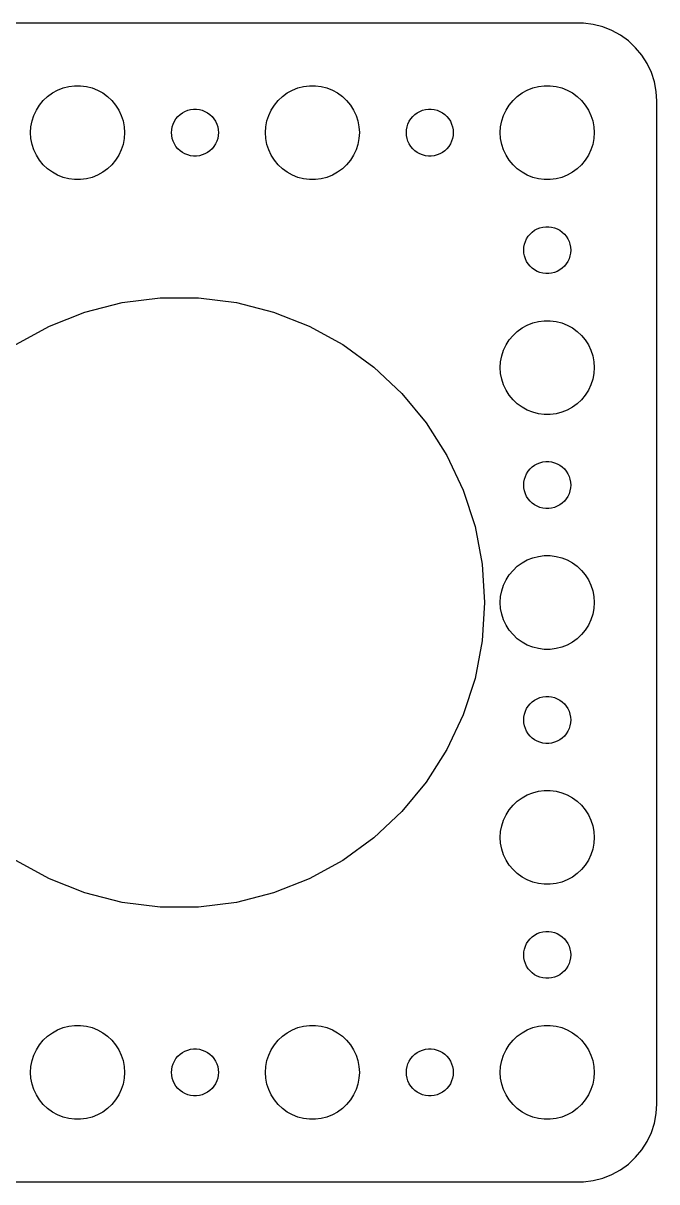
# Model space of a CAD drawing. Header units: metres. Extents: x -74 to 74, y -37 to 37.
# Drawn here: x 34 to 74.5, y -37 to 37 of the extents above; entities that cross this region are included whole.
import ezdxf

# ---------------------------------------------------------------- set-up
doc = ezdxf.new("R2010")
doc.units = ezdxf.units.M

msp = doc.modelspace()

# ---------------------------------------------------------------- linework, layer by layer
for p, q in [((69.8139, 36.9901), (-69.8139, 36.9901)), ((70.4369, 36.9114), (69.8139, 36.9901)), ((71.0451, 36.7553), (70.4369, 36.9114)), ((71.6289, 36.5241), (71.0451, 36.7553)), ((72.1791, 36.2216), (71.6289, 36.5241)), ((72.6871, 35.8526), (72.1791, 36.2216)), ((73.1448, 35.4227), (72.6871, 35.8526)), ((73.5451, 34.9389), (73.1448, 35.4227)), ((73.8815, 34.4088), (73.5451, 34.9389)), ((74.1489, 33.8406), (73.8815, 34.4088)), ((74.3429, 33.2434), (74.1489, 33.8406)), ((35.8925, 32.533), (36.2227, 32.7145)), ((36.2227, 32.7145), (36.5729, 32.8532)), ((36.5729, 32.8532), (36.9379, 32.9469)), ((36.9379, 32.9469), (37.3116, 32.9941)), ((37.3116, 32.9941), (37.6884, 32.9941)), ((37.6884, 32.9941), (38.0621, 32.9469)), ((38.0621, 32.9469), (38.427, 32.8532)), ((38.427, 32.8532), (38.7773, 32.7145)), ((38.7773, 32.7145), (39.1075, 32.533)), ((50.8925, 32.533), (51.2227, 32.7145)), ((51.2227, 32.7145), (51.5729, 32.8532)), ((51.5729, 32.8532), (51.9379, 32.9469)), ((51.9379, 32.9469), (52.3116, 32.9941)), ((52.3116, 32.9941), (52.6884, 32.9941)), ((52.6884, 32.9941), (53.0621, 32.9469)), ((53.0621, 32.9469), (53.427, 32.8532)), ((53.427, 32.8532), (53.7773, 32.7145)), ((53.7773, 32.7145), (54.1075, 32.533)), ((65.8925, 32.533), (66.2227, 32.7145)), ((66.2227, 32.7145), (66.573, 32.8532)), ((66.573, 32.8532), (66.9379, 32.9469)), ((66.9379, 32.9469), (67.3116, 32.9941)), ((67.3116, 32.9941), (67.6884, 32.9941)), ((67.6884, 32.9941), (68.0621, 32.9469)), ((68.0621, 32.9469), (68.427, 32.8532)), ((68.427, 32.8532), (68.7773, 32.7145)), ((68.7773, 32.7145), (69.1075, 32.533)), ((74.4606, 32.6267), (74.3429, 33.2434)), ((74.5, 32), (74.4606, 32.6267)), ((35.0729, 31.7634), (35.3131, 32.0536)), ((35.3131, 32.0536), (35.5877, 32.3115)), ((35.5877, 32.3115), (35.8925, 32.533)), ((39.1075, 32.533), (39.4123, 32.3115)), ((39.4123, 32.3115), (39.6869, 32.0536)), ((39.6869, 32.0536), (39.927, 31.7634)), ((50.0729, 31.7634), (50.3131, 32.0536)), ((50.3131, 32.0536), (50.5877, 32.3115)), ((50.5877, 32.3115), (50.8925, 32.533)), ((54.1075, 32.533), (54.4123, 32.3115)), ((54.4123, 32.3115), (54.6869, 32.0536)), ((54.6869, 32.0536), (54.927, 31.7634)), ((65.073, 31.7634), (65.3131, 32.0536)), ((65.3131, 32.0536), (65.5877, 32.3115)), ((65.5877, 32.3115), (65.8925, 32.533)), ((69.1075, 32.533), (69.4123, 32.3115)), ((69.4123, 32.3115), (69.6869, 32.0536)), ((69.6869, 32.0536), (69.927, 31.7634)), ((74.5, -32), (74.5, 32)), ((34.5942, 30.7461), (34.7107, 31.1044)), ((34.7107, 31.1044), (34.8711, 31.4453)), ((34.8711, 31.4453), (35.0729, 31.7634)), ((39.927, 31.7634), (40.1289, 31.4453)), ((40.1289, 31.4453), (40.2893, 31.1044)), ((40.2893, 31.1044), (40.4057, 30.7461)), ((43.9065, 31.0268), (44.0439, 31.1558)), ((44.0439, 31.1558), (44.1963, 31.2665)), ((44.1963, 31.2665), (44.3613, 31.3572)), ((44.3613, 31.3572), (44.5365, 31.4266)), ((44.5365, 31.4266), (44.7189, 31.4734)), ((44.7189, 31.4734), (44.9058, 31.497)), ((44.9058, 31.497), (45.0942, 31.497)), ((45.0942, 31.497), (45.2811, 31.4734)), ((45.2811, 31.4734), (45.4635, 31.4266)), ((45.4635, 31.4266), (45.6387, 31.3572)), ((45.6387, 31.3572), (45.8037, 31.2665)), ((45.8037, 31.2665), (45.9561, 31.1558)), ((45.9561, 31.1558), (46.0934, 31.0268)), ((49.5942, 30.7461), (49.7107, 31.1044)), ((49.7107, 31.1044), (49.8711, 31.4453)), ((49.8711, 31.4453), (50.0729, 31.7634)), ((54.927, 31.7634), (55.1289, 31.4453)), ((55.1289, 31.4453), (55.2893, 31.1044)), ((55.2893, 31.1044), (55.4057, 30.7461)), ((58.9065, 31.0268), (59.0439, 31.1558)), ((59.0439, 31.1558), (59.1963, 31.2665)), ((59.1963, 31.2665), (59.3613, 31.3572)), ((59.3613, 31.3572), (59.5365, 31.4266)), ((59.5365, 31.4266), (59.7189, 31.4734)), ((59.7189, 31.4734), (59.9058, 31.497)), ((59.9058, 31.497), (60.0942, 31.497)), ((60.0942, 31.497), (60.2811, 31.4734)), ((60.2811, 31.4734), (60.4635, 31.4266)), ((60.4635, 31.4266), (60.6387, 31.3572)), ((60.6387, 31.3572), (60.8037, 31.2665)), ((60.8037, 31.2665), (60.9561, 31.1558)), ((60.9561, 31.1558), (61.0934, 31.0268)), ((64.5943, 30.7461), (64.7107, 31.1044)), ((64.7107, 31.1044), (64.8711, 31.4453)), ((64.8711, 31.4453), (65.073, 31.7634)), ((69.927, 31.7634), (70.1289, 31.4453)), ((70.1289, 31.4453), (70.2893, 31.1044)), ((70.2893, 31.1044), (70.4057, 30.7461)), ((34.5, 30), (34.5237, 30.376)), ((34.5237, 30.376), (34.5942, 30.7461)), ((40.4057, 30.7461), (40.4763, 30.376)), ((40.4763, 30.376), (40.5, 30)), ((43.5118, 30.188), (43.5471, 30.373)), ((43.5471, 30.373), (43.6053, 30.5522)), ((43.6053, 30.5522), (43.6855, 30.7226)), ((43.6855, 30.7226), (43.7865, 30.8817)), ((43.7865, 30.8817), (43.9065, 31.0268)), ((46.0934, 31.0268), (46.2135, 30.8817)), ((46.2135, 30.8817), (46.3145, 30.7226)), ((46.3145, 30.7226), (46.3947, 30.5522)), ((46.3947, 30.5522), (46.4529, 30.373)), ((46.4529, 30.373), (46.4882, 30.188)), ((49.5, 30), (49.5237, 30.376)), ((49.5237, 30.376), (49.5942, 30.7461)), ((55.4057, 30.7461), (55.4763, 30.376)), ((55.4763, 30.376), (55.5, 30)), ((58.5118, 30.188), (58.5471, 30.373)), ((58.5471, 30.373), (58.6053, 30.5522)), ((58.6053, 30.5522), (58.6855, 30.7226)), ((58.6855, 30.7226), (58.7865, 30.8817)), ((58.7865, 30.8817), (58.9065, 31.0268)), ((61.0934, 31.0268), (61.2135, 30.8817)), ((61.2135, 30.8817), (61.3145, 30.7226)), ((61.3145, 30.7226), (61.3947, 30.5522)), ((61.3947, 30.5522), (61.4529, 30.373)), ((61.4529, 30.373), (61.4882, 30.188)), ((64.5, 30), (64.5237, 30.376)), ((64.5237, 30.376), (64.5943, 30.7461)), ((70.4057, 30.7461), (70.4763, 30.376)), ((70.4763, 30.376), (70.5, 30)), ((34.5237, 29.624), (34.5, 30)), ((34.5942, 29.2539), (34.5237, 29.624)), ((40.4763, 29.624), (40.4057, 29.2539)), ((40.5, 30), (40.4763, 29.624)), ((43.5, 30), (43.5118, 30.188)), ((43.5118, 29.812), (43.5, 30)), ((43.5471, 29.627), (43.5118, 29.812)), ((43.6053, 29.4478), (43.5471, 29.627)), ((46.4529, 29.627), (46.3947, 29.4478)), ((46.4882, 29.812), (46.4529, 29.627)), ((46.4882, 30.188), (46.5, 30)), ((46.5, 30), (46.4882, 29.812)), ((49.5237, 29.624), (49.5, 30)), ((49.5942, 29.2539), (49.5237, 29.624)), ((55.4763, 29.624), (55.4057, 29.2539)), ((55.5, 30), (55.4763, 29.624)), ((58.5, 30), (58.5118, 30.188)), ((58.5118, 29.812), (58.5, 30)), ((58.5471, 29.627), (58.5118, 29.812)), ((58.6053, 29.4478), (58.5471, 29.627)), ((61.4529, 29.627), (61.3947, 29.4478)), ((61.4882, 29.812), (61.4529, 29.627)), ((61.4882, 30.188), (61.5, 30)), ((61.5, 30), (61.4882, 29.812)), ((64.5237, 29.624), (64.5, 30)), ((64.5943, 29.2539), (64.5237, 29.624)), ((70.4763, 29.624), (70.4057, 29.2539)), ((70.5, 30), (70.4763, 29.624)), ((34.7107, 28.8956), (34.5942, 29.2539)), ((34.8711, 28.5547), (34.7107, 28.8956)), ((40.2893, 28.8956), (40.1289, 28.5547)), ((40.4057, 29.2539), (40.2893, 28.8956)), ((43.6855, 29.2774), (43.6053, 29.4478)), ((43.7865, 29.1183), (43.6855, 29.2774)), ((43.9065, 28.9732), (43.7865, 29.1183)), ((44.0439, 28.8442), (43.9065, 28.9732)), ((46.0934, 28.9732), (45.9561, 28.8442)), ((46.2135, 29.1183), (46.0934, 28.9732)), ((46.3145, 29.2774), (46.2135, 29.1183)), ((46.3947, 29.4478), (46.3145, 29.2774)), ((49.7107, 28.8956), (49.5942, 29.2539)), ((49.8711, 28.5547), (49.7107, 28.8956)), ((55.2893, 28.8956), (55.1289, 28.5547)), ((55.4057, 29.2539), (55.2893, 28.8956)), ((58.6855, 29.2774), (58.6053, 29.4478)), ((58.7865, 29.1183), (58.6855, 29.2774)), ((58.9065, 28.9732), (58.7865, 29.1183)), ((59.0439, 28.8442), (58.9065, 28.9732)), ((61.0934, 28.9732), (60.9561, 28.8442)), ((61.2135, 29.1183), (61.0934, 28.9732)), ((61.3145, 29.2774), (61.2135, 29.1183)), ((61.3947, 29.4478), (61.3145, 29.2774)), ((64.7107, 28.8956), (64.5943, 29.2539)), ((64.8711, 28.5547), (64.7107, 28.8956)), ((70.2893, 28.8956), (70.1289, 28.5547)), ((70.4057, 29.2539), (70.2893, 28.8956)), ((35.0729, 28.2366), (34.8711, 28.5547)), ((35.3131, 27.9464), (35.0729, 28.2366)), ((39.927, 28.2366), (39.6869, 27.9464)), ((40.1289, 28.5547), (39.927, 28.2366)), ((44.1963, 28.7335), (44.0439, 28.8442)), ((44.3613, 28.6427), (44.1963, 28.7335)), ((44.5365, 28.5734), (44.3613, 28.6427)), ((44.7189, 28.5266), (44.5365, 28.5734)), ((44.9058, 28.503), (44.7189, 28.5266)), ((45.0942, 28.503), (44.9058, 28.503)), ((45.2811, 28.5266), (45.0942, 28.503)), ((45.4635, 28.5734), (45.2811, 28.5266)), ((45.6387, 28.6427), (45.4635, 28.5734)), ((45.8037, 28.7335), (45.6387, 28.6427)), ((45.9561, 28.8442), (45.8037, 28.7335)), ((50.0729, 28.2366), (49.8711, 28.5547)), ((50.3131, 27.9464), (50.0729, 28.2366)), ((54.927, 28.2366), (54.6869, 27.9464)), ((55.1289, 28.5547), (54.927, 28.2366)), ((59.1963, 28.7335), (59.0439, 28.8442)), ((59.3613, 28.6427), (59.1963, 28.7335)), ((59.5365, 28.5734), (59.3613, 28.6427)), ((59.7189, 28.5266), (59.5365, 28.5734)), ((59.9058, 28.503), (59.7189, 28.5266)), ((60.0942, 28.503), (59.9058, 28.503)), ((60.2811, 28.5266), (60.0942, 28.503)), ((60.4635, 28.5734), (60.2811, 28.5266)), ((60.6387, 28.6427), (60.4635, 28.5734)), ((60.8037, 28.7335), (60.6387, 28.6427)), ((60.9561, 28.8442), (60.8037, 28.7335)), ((65.073, 28.2366), (64.8711, 28.5547)), ((65.3131, 27.9464), (65.073, 28.2366)), ((69.927, 28.2366), (69.6869, 27.9464)), ((70.1289, 28.5547), (69.927, 28.2366)), ((35.5877, 27.6884), (35.3131, 27.9464)), ((35.8925, 27.467), (35.5877, 27.6884)), ((36.2227, 27.2855), (35.8925, 27.467)), ((39.1075, 27.467), (38.7773, 27.2855)), ((39.4123, 27.6884), (39.1075, 27.467)), ((39.6869, 27.9464), (39.4123, 27.6884)), ((50.5877, 27.6884), (50.3131, 27.9464)), ((50.8925, 27.467), (50.5877, 27.6884)), ((51.2227, 27.2855), (50.8925, 27.467)), ((54.1075, 27.467), (53.7773, 27.2855)), ((54.4123, 27.6884), (54.1075, 27.467)), ((54.6869, 27.9464), (54.4123, 27.6884)), ((65.5877, 27.6884), (65.3131, 27.9464)), ((65.8925, 27.467), (65.5877, 27.6884)), ((66.2227, 27.2855), (65.8925, 27.467)), ((69.1075, 27.467), (68.7773, 27.2855)), ((69.4123, 27.6884), (69.1075, 27.467)), ((69.6869, 27.9464), (69.4123, 27.6884)), ((36.5729, 27.1468), (36.2227, 27.2855)), ((36.9379, 27.0531), (36.5729, 27.1468)), ((37.3116, 27.0059), (36.9379, 27.0531)), ((37.6884, 27.0059), (37.3116, 27.0059)), ((38.0621, 27.0531), (37.6884, 27.0059)), ((38.427, 27.1468), (38.0621, 27.0531)), ((38.7773, 27.2855), (38.427, 27.1468)), ((51.5729, 27.1468), (51.2227, 27.2855)), ((51.9379, 27.0531), (51.5729, 27.1468)), ((52.3116, 27.0059), (51.9379, 27.0531)), ((52.6884, 27.0059), (52.3116, 27.0059)), ((53.0621, 27.0531), (52.6884, 27.0059)), ((53.427, 27.1468), (53.0621, 27.0531)), ((53.7773, 27.2855), (53.427, 27.1468)), ((66.573, 27.1468), (66.2227, 27.2855)), ((66.9379, 27.0531), (66.573, 27.1468)), ((67.3116, 27.0059), (66.9379, 27.0531)), ((67.6884, 27.0059), (67.3116, 27.0059)), ((68.0621, 27.0531), (67.6884, 27.0059)), ((68.427, 27.1468), (68.0621, 27.0531)), ((68.7773, 27.2855), (68.427, 27.1468)), ((66.5439, 23.6558), (66.6963, 23.7665)), ((66.6963, 23.7665), (66.8613, 23.8572)), ((66.8613, 23.8572), (67.0365, 23.9266)), ((67.0365, 23.9266), (67.2189, 23.9734)), ((67.2189, 23.9734), (67.4058, 23.997)), ((67.4058, 23.997), (67.5942, 23.997)), ((67.5942, 23.997), (67.7811, 23.9734)), ((67.7811, 23.9734), (67.9635, 23.9266)), ((67.9635, 23.9266), (68.1387, 23.8572)), ((68.1387, 23.8572), (68.3037, 23.7665)), ((68.3037, 23.7665), (68.4561, 23.6558)), ((66.0471, 22.873), (66.1053, 23.0522)), ((66.1053, 23.0522), (66.1855, 23.2226)), ((66.1855, 23.2226), (66.2865, 23.3817)), ((66.2865, 23.3817), (66.4065, 23.5268)), ((66.4065, 23.5268), (66.5439, 23.6558)), ((68.4561, 23.6558), (68.5934, 23.5268)), ((68.5934, 23.5268), (68.7135, 23.3817)), ((68.7135, 23.3817), (68.8145, 23.2226)), ((68.8145, 23.2226), (68.8947, 23.0522)), ((68.8947, 23.0522), (68.9529, 22.873)), ((66, 22.5), (66.0118, 22.688)), ((66.0118, 22.312), (66, 22.5)), ((66.0118, 22.688), (66.0471, 22.873)), ((66.0471, 22.127), (66.0118, 22.312)), ((68.9529, 22.873), (68.9882, 22.688)), ((68.9882, 22.312), (68.9529, 22.127)), ((68.9882, 22.688), (69, 22.5)), ((69, 22.5), (68.9882, 22.312)), ((66.1053, 21.9478), (66.0471, 22.127)), ((66.1855, 21.7774), (66.1053, 21.9478)), ((66.2865, 21.6183), (66.1855, 21.7774)), ((66.4065, 21.4732), (66.2865, 21.6183)), ((66.5439, 21.3442), (66.4065, 21.4732)), ((68.5934, 21.4732), (68.4561, 21.3442)), ((68.7135, 21.6183), (68.5934, 21.4732)), ((68.8145, 21.7774), (68.7135, 21.6183)), ((68.8947, 21.9478), (68.8145, 21.7774)), ((68.9529, 22.127), (68.8947, 21.9478)), ((66.6963, 21.2335), (66.5439, 21.3442)), ((66.8613, 21.1427), (66.6963, 21.2335)), ((67.0365, 21.0734), (66.8613, 21.1427)), ((67.2189, 21.0266), (67.0365, 21.0734)), ((67.4058, 21.003), (67.2189, 21.0266)), ((67.5942, 21.003), (67.4058, 21.003)), ((67.7811, 21.0266), (67.5942, 21.003)), ((67.9635, 21.0734), (67.7811, 21.0266)), ((68.1387, 21.1427), (67.9635, 21.0734)), ((68.3037, 21.2335), (68.1387, 21.1427)), ((68.4561, 21.3442), (68.3037, 21.2335)), ((40.3461, 19.1546), (42.7756, 19.4615)), ((42.7756, 19.4615), (45.2244, 19.4615)), ((45.2244, 19.4615), (47.6539, 19.1546)), ((35.6973, 17.6441), (37.9742, 18.5456)), ((37.9742, 18.5456), (40.3461, 19.1546)), ((47.6539, 19.1546), (50.0258, 18.5456)), ((50.0258, 18.5456), (52.3027, 17.6441)), ((66.2227, 17.7145), (66.573, 17.8532)), ((66.573, 17.8532), (66.9379, 17.9469)), ((66.9379, 17.9469), (67.3116, 17.9941)), ((67.3116, 17.9941), (67.6884, 17.9941)), ((67.6884, 17.9941), (68.0621, 17.9469)), ((68.0621, 17.9469), (68.427, 17.8532)), ((68.427, 17.8532), (68.7773, 17.7145)), ((33.5514, 16.4644), (35.6973, 17.6441)), ((52.3027, 17.6441), (54.4486, 16.4644)), ((65.073, 16.7634), (65.3131, 17.0536)), ((65.3131, 17.0536), (65.5877, 17.3115)), ((65.5877, 17.3115), (65.8925, 17.533)), ((65.8925, 17.533), (66.2227, 17.7145)), ((68.7773, 17.7145), (69.1075, 17.533)), ((69.1075, 17.533), (69.4123, 17.3115)), ((69.4123, 17.3115), (69.6869, 17.0536)), ((69.6869, 17.0536), (69.927, 16.7634)), ((54.4486, 16.4644), (56.4298, 15.025)), ((64.7107, 16.1044), (64.8711, 16.4453)), ((64.8711, 16.4453), (65.073, 16.7634)), ((69.927, 16.7634), (70.1289, 16.4453)), ((70.1289, 16.4453), (70.2893, 16.1044)), ((64.5237, 15.376), (64.5943, 15.7461)), ((64.5943, 15.7461), (64.7107, 16.1044)), ((70.2893, 16.1044), (70.4057, 15.7461)), ((70.4057, 15.7461), (70.4763, 15.376)), ((56.4298, 15.025), (58.2149, 13.3487)), ((64.5, 15), (64.5237, 15.376)), ((64.5237, 14.624), (64.5, 15)), ((70.4763, 15.376), (70.5, 15)), ((70.5, 15), (70.4763, 14.624)), ((64.5943, 14.2539), (64.5237, 14.624)), ((64.7107, 13.8956), (64.5943, 14.2539)), ((70.4057, 14.2539), (70.2893, 13.8956)), ((70.4763, 14.624), (70.4057, 14.2539)), ((58.2149, 13.3487), (59.7758, 11.4618)), ((64.8711, 13.5547), (64.7107, 13.8956)), ((65.073, 13.2366), (64.8711, 13.5547)), ((70.1289, 13.5547), (69.927, 13.2366)), ((70.2893, 13.8956), (70.1289, 13.5547)), ((65.3131, 12.9464), (65.073, 13.2366)), ((65.5877, 12.6884), (65.3131, 12.9464)), ((65.8925, 12.467), (65.5877, 12.6884)), ((69.4123, 12.6884), (69.1075, 12.467)), ((69.6869, 12.9464), (69.4123, 12.6884)), ((69.927, 13.2366), (69.6869, 12.9464)), ((66.2227, 12.2855), (65.8925, 12.467)), ((66.573, 12.1468), (66.2227, 12.2855)), ((66.9379, 12.0531), (66.573, 12.1468)), ((67.3116, 12.0059), (66.9379, 12.0531)), ((67.6884, 12.0059), (67.3116, 12.0059)), ((68.0621, 12.0531), (67.6884, 12.0059)), ((68.427, 12.1468), (68.0621, 12.0531)), ((68.7773, 12.2855), (68.427, 12.1468)), ((69.1075, 12.467), (68.7773, 12.2855)), ((59.7758, 11.4618), (61.088, 9.3942)), ((61.088, 9.3942), (62.1306, 7.17842)), ((66.8613, 8.85724), (67.0365, 8.92657)), ((67.0365, 8.92657), (67.2189, 8.97342)), ((67.2189, 8.97342), (67.4058, 8.99704)), ((67.4058, 8.99704), (67.5942, 8.99704)), ((67.5942, 8.99704), (67.7811, 8.97342)), ((67.7811, 8.97342), (67.9635, 8.92657)), ((67.9635, 8.92657), (68.1387, 8.85724)), ((66.1053, 8.05219), (66.1855, 8.22263)), ((66.1855, 8.22263), (66.2865, 8.38167)), ((66.2865, 8.38167), (66.4065, 8.52681)), ((66.4065, 8.52681), (66.5439, 8.65576)), ((66.5439, 8.65576), (66.6963, 8.76648)), ((66.6963, 8.76648), (66.8613, 8.85724)), ((68.1387, 8.85724), (68.3037, 8.76648)), ((68.3037, 8.76648), (68.4561, 8.65576)), ((68.4561, 8.65576), (68.5934, 8.52681)), ((68.5934, 8.52681), (68.7135, 8.38167)), ((68.7135, 8.38167), (68.8145, 8.22263)), ((68.8145, 8.22263), (68.8947, 8.05219)), ((66, 7.5), (66.0118, 7.68799)), ((66.0118, 7.312), (66, 7.5)), ((66.0118, 7.68799), (66.0471, 7.87303)), ((66.0471, 7.87303), (66.1053, 8.05219)), ((68.8947, 8.05219), (68.9529, 7.87303)), ((68.9529, 7.87303), (68.9882, 7.68799)), ((68.9882, 7.68799), (69, 7.5)), ((69, 7.5), (68.9882, 7.312)), ((62.1306, 7.17842), (62.8874, 4.84944)), ((66.0471, 7.12695), (66.0118, 7.312)), ((66.1053, 6.9478), (66.0471, 7.12695)), ((66.1855, 6.77736), (66.1053, 6.9478)), ((66.2865, 6.61832), (66.1855, 6.77736)), ((68.8145, 6.77736), (68.7135, 6.61832)), ((68.8947, 6.9478), (68.8145, 6.77736)), ((68.9529, 7.12695), (68.8947, 6.9478)), ((68.9882, 7.312), (68.9529, 7.12695)), ((66.4065, 6.47318), (66.2865, 6.61832)), ((66.5439, 6.34422), (66.4065, 6.47318)), ((66.6963, 6.23351), (66.5439, 6.34422)), ((66.8613, 6.14275), (66.6963, 6.23351)), ((67.0365, 6.07341), (66.8613, 6.14275)), ((67.2189, 6.02657), (67.0365, 6.07341)), ((67.4058, 6.00294), (67.2189, 6.02657)), ((67.5942, 6.00294), (67.4058, 6.00294)), ((67.7811, 6.02657), (67.5942, 6.00294)), ((67.9635, 6.07341), (67.7811, 6.02657)), ((68.1387, 6.14275), (67.9635, 6.07341)), ((68.3037, 6.23351), (68.1387, 6.14275)), ((68.4561, 6.34422), (68.3037, 6.23351)), ((68.5934, 6.47318), (68.4561, 6.34422)), ((68.7135, 6.61832), (68.5934, 6.47318)), ((62.8874, 4.84944), (63.3462, 2.44398)), ((66.9379, 2.94685), (67.3116, 2.99408)), ((67.3116, 2.99408), (67.6884, 2.99408)), ((67.6884, 2.99408), (68.0621, 2.94685)), ((63.3462, 2.44398), (63.5, 0)), ((65.3131, 2.05363), (65.5877, 2.31154)), ((65.5877, 2.31154), (65.8925, 2.53297)), ((65.8925, 2.53297), (66.2227, 2.71448)), ((66.2227, 2.71448), (66.573, 2.85316)), ((66.573, 2.85316), (66.9379, 2.94685)), ((68.0621, 2.94685), (68.427, 2.85316)), ((68.427, 2.85316), (68.7773, 2.71448)), ((68.7773, 2.71448), (69.1075, 2.53297)), ((69.1075, 2.53297), (69.4123, 2.31154)), ((69.4123, 2.31154), (69.6869, 2.05363)), ((64.8711, 1.44525), (65.073, 1.76335)), ((65.073, 1.76335), (65.3131, 2.05363)), ((69.6869, 2.05363), (69.927, 1.76335)), ((69.927, 1.76335), (70.1289, 1.44525)), ((64.5237, 0.37599), (64.5943, 0.74606)), ((64.5943, 0.74606), (64.7107, 1.10437)), ((64.7107, 1.10437), (64.8711, 1.44525)), ((70.1289, 1.44525), (70.2893, 1.10437)), ((70.2893, 1.10437), (70.4057, 0.74606)), ((70.4057, 0.74606), (70.4763, 0.37599)), ((63.5, 0), (63.3462, -2.44398)), ((64.5, 0), (64.5237, 0.37599)), ((64.5237, -0.37599), (64.5, 0)), ((70.4763, 0.37599), (70.5, 0)), ((70.5, 0), (70.4763, -0.37599)), ((64.5943, -0.74606), (64.5237, -0.37599)), ((70.4763, -0.37599), (70.4057, -0.74606)), ((64.7107, -1.10437), (64.5943, -0.74606)), ((64.8711, -1.44525), (64.7107, -1.10437)), ((65.073, -1.76335), (64.8711, -1.44525)), ((70.1289, -1.44525), (69.927, -1.76335)), ((70.2893, -1.10437), (70.1289, -1.44525)), ((70.4057, -0.74606), (70.2893, -1.10437)), ((65.3131, -2.05363), (65.073, -1.76335)), ((65.5877, -2.31154), (65.3131, -2.05363)), ((69.6869, -2.05363), (69.4123, -2.31154)), ((69.927, -1.76335), (69.6869, -2.05363)), ((63.3462, -2.44398), (62.8874, -4.84944)), ((65.8925, -2.53297), (65.5877, -2.31154)), ((66.2227, -2.71448), (65.8925, -2.53297)), ((66.573, -2.85316), (66.2227, -2.71448)), ((66.9379, -2.94685), (66.573, -2.85316)), ((67.3116, -2.99408), (66.9379, -2.94685)), ((68.0621, -2.94685), (67.6884, -2.99408)), ((68.427, -2.85316), (68.0621, -2.94685)), ((68.7773, -2.71448), (68.427, -2.85316)), ((69.1075, -2.53297), (68.7773, -2.71448)), ((69.4123, -2.31154), (69.1075, -2.53297)), ((67.6884, -2.99408), (67.3116, -2.99408)), ((62.8874, -4.84944), (62.1306, -7.17842)), ((66.1855, -6.77736), (66.2865, -6.61832)), ((66.2865, -6.61832), (66.4065, -6.47318)), ((66.4065, -6.47318), (66.5439, -6.34422)), ((66.5439, -6.34422), (66.6963, -6.23351)), ((66.6963, -6.23351), (66.8613, -6.14275)), ((66.8613, -6.14275), (67.0365, -6.07341)), ((67.0365, -6.07341), (67.2189, -6.02657)), ((67.2189, -6.02657), (67.4058, -6.00294)), ((67.4058, -6.00294), (67.5942, -6.00294)), ((67.5942, -6.00294), (67.7811, -6.02657)), ((67.7811, -6.02657), (67.9635, -6.07341)), ((67.9635, -6.07341), (68.1387, -6.14275)), ((68.1387, -6.14275), (68.3037, -6.23351)), ((68.3037, -6.23351), (68.4561, -6.34422)), ((68.4561, -6.34422), (68.5934, -6.47318)), ((68.5934, -6.47318), (68.7135, -6.61832)), ((68.7135, -6.61832), (68.8145, -6.77736)), ((62.1306, -7.17842), (61.088, -9.3942)), ((66, -7.5), (66.0118, -7.312)), ((66.0118, -7.312), (66.0471, -7.12695)), ((66.0471, -7.12695), (66.1053, -6.9478)), ((66.1053, -6.9478), (66.1855, -6.77736)), ((68.8145, -6.77736), (68.8947, -6.9478)), ((68.8947, -6.9478), (68.9529, -7.12695)), ((68.9529, -7.12695), (68.9882, -7.312)), ((68.9882, -7.312), (69, -7.5)), ((66.0118, -7.68799), (66, -7.5)), ((66.0471, -7.87303), (66.0118, -7.68799)), ((66.1053, -8.05219), (66.0471, -7.87303)), ((66.1855, -8.22263), (66.1053, -8.05219)), ((68.8947, -8.05219), (68.8145, -8.22263)), ((68.9529, -7.87303), (68.8947, -8.05219)), ((68.9882, -7.68799), (68.9529, -7.87303)), ((69, -7.5), (68.9882, -7.68799)), ((66.2865, -8.38167), (66.1855, -8.22263)), ((66.4065, -8.52681), (66.2865, -8.38167)), ((66.5439, -8.65576), (66.4065, -8.52681)), ((66.6963, -8.76648), (66.5439, -8.65576)), ((66.8613, -8.85724), (66.6963, -8.76648)), ((67.0365, -8.92657), (66.8613, -8.85724)), ((68.1387, -8.85724), (67.9635, -8.92657)), ((68.3037, -8.76648), (68.1387, -8.85724)), ((68.4561, -8.65576), (68.3037, -8.76648)), ((68.5934, -8.52681), (68.4561, -8.65576)), ((68.7135, -8.38167), (68.5934, -8.52681)), ((68.8145, -8.22263), (68.7135, -8.38167)), ((61.088, -9.3942), (59.7758, -11.4618)), ((67.2189, -8.97342), (67.0365, -8.92657)), ((67.4058, -8.99704), (67.2189, -8.97342)), ((67.5942, -8.99704), (67.4058, -8.99704)), ((67.7811, -8.97342), (67.5942, -8.99704)), ((67.9635, -8.92657), (67.7811, -8.97342)), ((59.7758, -11.4618), (58.2149, -13.3487)), ((65.5877, -12.6884), (65.8925, -12.467)), ((65.8925, -12.467), (66.2227, -12.2855)), ((66.2227, -12.2855), (66.573, -12.1468)), ((66.573, -12.1468), (66.9379, -12.0531)), ((66.9379, -12.0531), (67.3116, -12.0059)), ((67.3116, -12.0059), (67.6884, -12.0059)), ((67.6884, -12.0059), (68.0621, -12.0531)), ((68.0621, -12.0531), (68.427, -12.1468)), ((68.427, -12.1468), (68.7773, -12.2855)), ((68.7773, -12.2855), (69.1075, -12.467)), ((69.1075, -12.467), (69.4123, -12.6884)), ((64.8711, -13.5547), (65.073, -13.2366)), ((65.073, -13.2366), (65.3131, -12.9464)), ((65.3131, -12.9464), (65.5877, -12.6884)), ((69.4123, -12.6884), (69.6869, -12.9464)), ((69.6869, -12.9464), (69.927, -13.2366)), ((69.927, -13.2366), (70.1289, -13.5547)), ((58.2149, -13.3487), (56.4298, -15.025)), ((64.5943, -14.2539), (64.7107, -13.8956)), ((64.7107, -13.8956), (64.8711, -13.5547)), ((70.1289, -13.5547), (70.2893, -13.8956)), ((70.2893, -13.8956), (70.4057, -14.2539)), ((64.5, -15), (64.5237, -14.624)), ((64.5237, -14.624), (64.5943, -14.2539)), ((70.4057, -14.2539), (70.4763, -14.624)), ((70.4763, -14.624), (70.5, -15)), ((56.4298, -15.025), (54.4486, -16.4644)), ((64.5237, -15.376), (64.5, -15)), ((64.5943, -15.7461), (64.5237, -15.376)), ((70.4763, -15.376), (70.4057, -15.7461)), ((70.5, -15), (70.4763, -15.376)), ((64.7107, -16.1044), (64.5943, -15.7461)), ((64.8711, -16.4453), (64.7107, -16.1044)), ((70.2893, -16.1044), (70.1289, -16.4453)), ((70.4057, -15.7461), (70.2893, -16.1044)), ((35.6973, -17.6441), (33.5514, -16.4644)), ((54.4486, -16.4644), (52.3027, -17.6441)), ((65.073, -16.7634), (64.8711, -16.4453)), ((65.3131, -17.0536), (65.073, -16.7634)), ((69.927, -16.7634), (69.6869, -17.0536)), ((70.1289, -16.4453), (69.927, -16.7634)), ((37.9742, -18.5456), (35.6973, -17.6441)), ((52.3027, -17.6441), (50.0258, -18.5456)), ((65.5877, -17.3115), (65.3131, -17.0536)), ((65.8925, -17.533), (65.5877, -17.3115)), ((66.2227, -17.7145), (65.8925, -17.533)), ((66.573, -17.8532), (66.2227, -17.7145)), ((68.7773, -17.7145), (68.427, -17.8532)), ((69.1075, -17.533), (68.7773, -17.7145)), ((69.4123, -17.3115), (69.1075, -17.533)), ((69.6869, -17.0536), (69.4123, -17.3115)), ((66.9379, -17.9469), (66.573, -17.8532)), ((67.3116, -17.9941), (66.9379, -17.9469)), ((67.6884, -17.9941), (67.3116, -17.9941)), ((68.0621, -17.9469), (67.6884, -17.9941)), ((68.427, -17.8532), (68.0621, -17.9469)), ((40.3461, -19.1546), (37.9742, -18.5456)), ((42.7756, -19.4615), (40.3461, -19.1546)), ((47.6539, -19.1546), (45.2244, -19.4615)), ((50.0258, -18.5456), (47.6539, -19.1546)), ((45.2244, -19.4615), (42.7756, -19.4615)), ((66.4065, -21.4732), (66.5439, -21.3442)), ((66.5439, -21.3442), (66.6963, -21.2335)), ((66.6963, -21.2335), (66.8613, -21.1427)), ((66.8613, -21.1427), (67.0365, -21.0734)), ((67.0365, -21.0734), (67.2189, -21.0266)), ((67.2189, -21.0266), (67.4058, -21.003)), ((67.4058, -21.003), (67.5942, -21.003)), ((67.5942, -21.003), (67.7811, -21.0266)), ((67.7811, -21.0266), (67.9635, -21.0734)), ((67.9635, -21.0734), (68.1387, -21.1427)), ((68.1387, -21.1427), (68.3037, -21.2335)), ((68.3037, -21.2335), (68.4561, -21.3442)), ((68.4561, -21.3442), (68.5934, -21.4732)), ((66.0118, -22.312), (66.0471, -22.127)), ((66.0471, -22.127), (66.1053, -21.9478)), ((66.1053, -21.9478), (66.1855, -21.7774)), ((66.1855, -21.7774), (66.2865, -21.6183)), ((66.2865, -21.6183), (66.4065, -21.4732)), ((68.5934, -21.4732), (68.7135, -21.6183)), ((68.7135, -21.6183), (68.8145, -21.7774)), ((68.8145, -21.7774), (68.8947, -21.9478)), ((68.8947, -21.9478), (68.9529, -22.127)), ((68.9529, -22.127), (68.9882, -22.312)), ((66, -22.5), (66.0118, -22.312)), ((66.0118, -22.688), (66, -22.5)), ((66.0471, -22.873), (66.0118, -22.688)), ((66.1053, -23.0522), (66.0471, -22.873)), ((68.9529, -22.873), (68.8947, -23.0522)), ((68.9882, -22.688), (68.9529, -22.873)), ((68.9882, -22.312), (69, -22.5)), ((69, -22.5), (68.9882, -22.688)), ((66.1855, -23.2226), (66.1053, -23.0522)), ((66.2865, -23.3817), (66.1855, -23.2226)), ((66.4065, -23.5268), (66.2865, -23.3817)), ((66.5439, -23.6558), (66.4065, -23.5268)), ((66.6963, -23.7665), (66.5439, -23.6558)), ((68.4561, -23.6558), (68.3037, -23.7665)), ((68.5934, -23.5268), (68.4561, -23.6558)), ((68.7135, -23.3817), (68.5934, -23.5268)), ((68.8145, -23.2226), (68.7135, -23.3817)), ((68.8947, -23.0522), (68.8145, -23.2226)), ((66.8613, -23.8572), (66.6963, -23.7665)), ((67.0365, -23.9266), (66.8613, -23.8572)), ((67.2189, -23.9734), (67.0365, -23.9266)), ((67.4058, -23.997), (67.2189, -23.9734)), ((67.5942, -23.997), (67.4058, -23.997)), ((67.7811, -23.9734), (67.5942, -23.997)), ((67.9635, -23.9266), (67.7811, -23.9734)), ((68.1387, -23.8572), (67.9635, -23.9266)), ((68.3037, -23.7665), (68.1387, -23.8572)), ((35.8925, -27.467), (36.2227, -27.2855)), ((36.2227, -27.2855), (36.5729, -27.1468)), ((36.5729, -27.1468), (36.9379, -27.0531)), ((36.9379, -27.0531), (37.3116, -27.0059)), ((37.3116, -27.0059), (37.6884, -27.0059)), ((37.6884, -27.0059), (38.0621, -27.0531)), ((38.0621, -27.0531), (38.427, -27.1468)), ((38.427, -27.1468), (38.7773, -27.2855)), ((38.7773, -27.2855), (39.1075, -27.467)), ((50.8925, -27.467), (51.2227, -27.2855)), ((51.2227, -27.2855), (51.5729, -27.1468)), ((51.5729, -27.1468), (51.9379, -27.0531)), ((51.9379, -27.0531), (52.3116, -27.0059)), ((52.3116, -27.0059), (52.6884, -27.0059)), ((52.6884, -27.0059), (53.0621, -27.0531)), ((53.0621, -27.0531), (53.427, -27.1468)), ((53.427, -27.1468), (53.7773, -27.2855)), ((53.7773, -27.2855), (54.1075, -27.467)), ((65.8925, -27.467), (66.2227, -27.2855)), ((66.2227, -27.2855), (66.573, -27.1468)), ((66.573, -27.1468), (66.9379, -27.0531)), ((66.9379, -27.0531), (67.3116, -27.0059)), ((67.3116, -27.0059), (67.6884, -27.0059)), ((67.6884, -27.0059), (68.0621, -27.0531)), ((68.0621, -27.0531), (68.427, -27.1468)), ((68.427, -27.1468), (68.7773, -27.2855)), ((68.7773, -27.2855), (69.1075, -27.467)), ((35.0729, -28.2366), (35.3131, -27.9464)), ((35.3131, -27.9464), (35.5877, -27.6884)), ((35.5877, -27.6884), (35.8925, -27.467)), ((39.1075, -27.467), (39.4123, -27.6884)), ((39.4123, -27.6884), (39.6869, -27.9464)), ((39.6869, -27.9464), (39.927, -28.2366)), ((50.0729, -28.2366), (50.3131, -27.9464)), ((50.3131, -27.9464), (50.5877, -27.6884)), ((50.5877, -27.6884), (50.8925, -27.467)), ((54.1075, -27.467), (54.4123, -27.6884)), ((54.4123, -27.6884), (54.6869, -27.9464)), ((54.6869, -27.9464), (54.927, -28.2366)), ((65.073, -28.2366), (65.3131, -27.9464)), ((65.3131, -27.9464), (65.5877, -27.6884)), ((65.5877, -27.6884), (65.8925, -27.467)), ((69.1075, -27.467), (69.4123, -27.6884)), ((69.4123, -27.6884), (69.6869, -27.9464)), ((69.6869, -27.9464), (69.927, -28.2366)), ((34.7107, -28.8956), (34.8711, -28.5547)), ((34.8711, -28.5547), (35.0729, -28.2366)), ((39.927, -28.2366), (40.1289, -28.5547)), ((40.1289, -28.5547), (40.2893, -28.8956)), ((43.9065, -28.9732), (44.0439, -28.8442)), ((44.0439, -28.8442), (44.1963, -28.7335)), ((44.1963, -28.7335), (44.3613, -28.6427)), ((44.3613, -28.6427), (44.5365, -28.5734)), ((44.5365, -28.5734), (44.7189, -28.5266)), ((44.7189, -28.5266), (44.9058, -28.503)), ((44.9058, -28.503), (45.0942, -28.503)), ((45.0942, -28.503), (45.2811, -28.5266)), ((45.2811, -28.5266), (45.4635, -28.5734)), ((45.4635, -28.5734), (45.6387, -28.6427)), ((45.6387, -28.6427), (45.8037, -28.7335)), ((45.8037, -28.7335), (45.9561, -28.8442)), ((45.9561, -28.8442), (46.0934, -28.9732)), ((49.7107, -28.8956), (49.8711, -28.5547)), ((49.8711, -28.5547), (50.0729, -28.2366)), ((54.927, -28.2366), (55.1289, -28.5547)), ((55.1289, -28.5547), (55.2893, -28.8956)), ((58.9065, -28.9732), (59.0439, -28.8442)), ((59.0439, -28.8442), (59.1963, -28.7335)), ((59.1963, -28.7335), (59.3613, -28.6427)), ((59.3613, -28.6427), (59.5365, -28.5734)), ((59.5365, -28.5734), (59.7189, -28.5266)), ((59.7189, -28.5266), (59.9058, -28.503)), ((59.9058, -28.503), (60.0942, -28.503)), ((60.0942, -28.503), (60.2811, -28.5266)), ((60.2811, -28.5266), (60.4635, -28.5734)), ((60.4635, -28.5734), (60.6387, -28.6427)), ((60.6387, -28.6427), (60.8037, -28.7335)), ((60.8037, -28.7335), (60.9561, -28.8442)), ((60.9561, -28.8442), (61.0934, -28.9732)), ((64.7107, -28.8956), (64.8711, -28.5547)), ((64.8711, -28.5547), (65.073, -28.2366)), ((69.927, -28.2366), (70.1289, -28.5547)), ((70.1289, -28.5547), (70.2893, -28.8956)), ((34.5237, -29.624), (34.5942, -29.2539)), ((34.5942, -29.2539), (34.7107, -28.8956)), ((40.2893, -28.8956), (40.4057, -29.2539)), ((40.4057, -29.2539), (40.4763, -29.624)), ((43.5471, -29.627), (43.6053, -29.4478)), ((43.6053, -29.4478), (43.6855, -29.2774)), ((43.6855, -29.2774), (43.7865, -29.1183)), ((43.7865, -29.1183), (43.9065, -28.9732)), ((46.0934, -28.9732), (46.2135, -29.1183)), ((46.2135, -29.1183), (46.3145, -29.2774)), ((46.3145, -29.2774), (46.3947, -29.4478)), ((46.3947, -29.4478), (46.4529, -29.627)), ((49.5237, -29.624), (49.5942, -29.2539)), ((49.5942, -29.2539), (49.7107, -28.8956)), ((55.2893, -28.8956), (55.4057, -29.2539)), ((55.4057, -29.2539), (55.4763, -29.624)), ((58.5471, -29.627), (58.6053, -29.4478)), ((58.6053, -29.4478), (58.6855, -29.2774)), ((58.6855, -29.2774), (58.7865, -29.1183)), ((58.7865, -29.1183), (58.9065, -28.9732)), ((61.0934, -28.9732), (61.2135, -29.1183)), ((61.2135, -29.1183), (61.3145, -29.2774)), ((61.3145, -29.2774), (61.3947, -29.4478)), ((61.3947, -29.4478), (61.4529, -29.627)), ((64.5237, -29.624), (64.5943, -29.2539)), ((64.5943, -29.2539), (64.7107, -28.8956)), ((70.2893, -28.8956), (70.4057, -29.2539)), ((70.4057, -29.2539), (70.4763, -29.624)), ((34.5, -30), (34.5237, -29.624)), ((34.5237, -30.376), (34.5, -30)), ((40.4763, -29.624), (40.5, -30)), ((40.5, -30), (40.4763, -30.376)), ((43.5, -30), (43.5118, -29.812)), ((43.5118, -30.188), (43.5, -30)), ((43.5118, -29.812), (43.5471, -29.627)), ((43.5471, -30.373), (43.5118, -30.188)), ((46.4529, -29.627), (46.4882, -29.812)), ((46.4882, -30.188), (46.4529, -30.373)), ((46.4882, -29.812), (46.5, -30)), ((46.5, -30), (46.4882, -30.188)), ((49.5, -30), (49.5237, -29.624)), ((49.5237, -30.376), (49.5, -30)), ((55.4763, -29.624), (55.5, -30)), ((55.5, -30), (55.4763, -30.376)), ((58.5, -30), (58.5118, -29.812)), ((58.5118, -30.188), (58.5, -30)), ((58.5118, -29.812), (58.5471, -29.627)), ((58.5471, -30.373), (58.5118, -30.188)), ((61.4529, -29.627), (61.4882, -29.812)), ((61.4882, -30.188), (61.4529, -30.373)), ((61.4882, -29.812), (61.5, -30)), ((61.5, -30), (61.4882, -30.188)), ((64.5, -30), (64.5237, -29.624)), ((64.5237, -30.376), (64.5, -30)), ((70.4763, -29.624), (70.5, -30)), ((70.5, -30), (70.4763, -30.376)), ((34.5942, -30.7461), (34.5237, -30.376)), ((34.7107, -31.1044), (34.5942, -30.7461)), ((40.4057, -30.7461), (40.2893, -31.1044)), ((40.4763, -30.376), (40.4057, -30.7461)), ((43.6053, -30.5522), (43.5471, -30.373)), ((43.6855, -30.7226), (43.6053, -30.5522)), ((43.7865, -30.8817), (43.6855, -30.7226)), ((43.9065, -31.0268), (43.7865, -30.8817)), ((44.0439, -31.1558), (43.9065, -31.0268)), ((46.0934, -31.0268), (45.9561, -31.1558)), ((46.2135, -30.8817), (46.0934, -31.0268)), ((46.3145, -30.7226), (46.2135, -30.8817)), ((46.3947, -30.5522), (46.3145, -30.7226)), ((46.4529, -30.373), (46.3947, -30.5522)), ((49.5942, -30.7461), (49.5237, -30.376)), ((49.7107, -31.1044), (49.5942, -30.7461)), ((55.4057, -30.7461), (55.2893, -31.1044)), ((55.4763, -30.376), (55.4057, -30.7461)), ((58.6053, -30.5522), (58.5471, -30.373)), ((58.6855, -30.7226), (58.6053, -30.5522)), ((58.7865, -30.8817), (58.6855, -30.7226)), ((58.9065, -31.0268), (58.7865, -30.8817)), ((59.0439, -31.1558), (58.9065, -31.0268)), ((61.0934, -31.0268), (60.9561, -31.1558)), ((61.2135, -30.8817), (61.0934, -31.0268)), ((61.3145, -30.7226), (61.2135, -30.8817)), ((61.3947, -30.5522), (61.3145, -30.7226)), ((61.4529, -30.373), (61.3947, -30.5522)), ((64.5943, -30.7461), (64.5237, -30.376)), ((64.7107, -31.1044), (64.5943, -30.7461)), ((70.4057, -30.7461), (70.2893, -31.1044)), ((70.4763, -30.376), (70.4057, -30.7461)), ((34.8711, -31.4453), (34.7107, -31.1044)), ((35.0729, -31.7634), (34.8711, -31.4453)), ((35.3131, -32.0536), (35.0729, -31.7634)), ((39.927, -31.7634), (39.6869, -32.0536)), ((40.1289, -31.4453), (39.927, -31.7634)), ((40.2893, -31.1044), (40.1289, -31.4453)), ((44.1963, -31.2665), (44.0439, -31.1558)), ((44.3613, -31.3572), (44.1963, -31.2665)), ((44.5365, -31.4266), (44.3613, -31.3572)), ((44.7189, -31.4734), (44.5365, -31.4266)), ((44.9058, -31.497), (44.7189, -31.4734)), ((45.0942, -31.497), (44.9058, -31.497)), ((45.2811, -31.4734), (45.0942, -31.497)), ((45.4635, -31.4266), (45.2811, -31.4734)), ((45.6387, -31.3572), (45.4635, -31.4266)), ((45.8037, -31.2665), (45.6387, -31.3572)), ((45.9561, -31.1558), (45.8037, -31.2665)), ((49.8711, -31.4453), (49.7107, -31.1044)), ((50.0729, -31.7634), (49.8711, -31.4453)), ((50.3131, -32.0536), (50.0729, -31.7634)), ((54.927, -31.7634), (54.6869, -32.0536)), ((55.1289, -31.4453), (54.927, -31.7634)), ((55.2893, -31.1044), (55.1289, -31.4453)), ((59.1963, -31.2665), (59.0439, -31.1558)), ((59.3613, -31.3572), (59.1963, -31.2665)), ((59.5365, -31.4266), (59.3613, -31.3572)), ((59.7189, -31.4734), (59.5365, -31.4266)), ((59.9058, -31.497), (59.7189, -31.4734)), ((60.0942, -31.497), (59.9058, -31.497)), ((60.2811, -31.4734), (60.0942, -31.497)), ((60.4635, -31.4266), (60.2811, -31.4734)), ((60.6387, -31.3572), (60.4635, -31.4266)), ((60.8037, -31.2665), (60.6387, -31.3572)), ((60.9561, -31.1558), (60.8037, -31.2665)), ((64.8711, -31.4453), (64.7107, -31.1044)), ((65.073, -31.7634), (64.8711, -31.4453)), ((65.3131, -32.0536), (65.073, -31.7634)), ((69.927, -31.7634), (69.6869, -32.0536)), ((70.1289, -31.4453), (69.927, -31.7634)), ((70.2893, -31.1044), (70.1289, -31.4453)), ((35.5877, -32.3115), (35.3131, -32.0536)), ((35.8925, -32.533), (35.5877, -32.3115)), ((36.2227, -32.7145), (35.8925, -32.533)), ((39.1075, -32.533), (38.7773, -32.7145)), ((39.4123, -32.3115), (39.1075, -32.533)), ((39.6869, -32.0536), (39.4123, -32.3115)), ((50.5877, -32.3115), (50.3131, -32.0536)), ((50.8925, -32.533), (50.5877, -32.3115)), ((51.2227, -32.7145), (50.8925, -32.533)), ((54.1075, -32.533), (53.7773, -32.7145)), ((54.4123, -32.3115), (54.1075, -32.533)), ((54.6869, -32.0536), (54.4123, -32.3115)), ((65.5877, -32.3115), (65.3131, -32.0536)), ((65.8925, -32.533), (65.5877, -32.3115)), ((66.2227, -32.7145), (65.8925, -32.533)), ((69.1075, -32.533), (68.7773, -32.7145)), ((69.4123, -32.3115), (69.1075, -32.533)), ((69.6869, -32.0536), (69.4123, -32.3115)), ((74.4606, -32.6267), (74.5, -32)), ((36.5729, -32.8532), (36.2227, -32.7145)), ((36.9379, -32.9469), (36.5729, -32.8532)), ((37.3116, -32.9941), (36.9379, -32.9469)), ((37.6884, -32.9941), (37.3116, -32.9941)), ((38.0621, -32.9469), (37.6884, -32.9941)), ((38.427, -32.8532), (38.0621, -32.9469)), ((38.7773, -32.7145), (38.427, -32.8532)), ((51.5729, -32.8532), (51.2227, -32.7145)), ((51.9379, -32.9469), (51.5729, -32.8532)), ((52.3116, -32.9941), (51.9379, -32.9469)), ((52.6884, -32.9941), (52.3116, -32.9941)), ((53.0621, -32.9469), (52.6884, -32.9941)), ((53.427, -32.8532), (53.0621, -32.9469)), ((53.7773, -32.7145), (53.427, -32.8532)), ((66.573, -32.8532), (66.2227, -32.7145)), ((66.9379, -32.9469), (66.573, -32.8532)), ((67.3116, -32.9941), (66.9379, -32.9469)), ((67.6884, -32.9941), (67.3116, -32.9941)), ((68.0621, -32.9469), (67.6884, -32.9941)), ((68.427, -32.8532), (68.0621, -32.9469)), ((68.7773, -32.7145), (68.427, -32.8532)), ((74.1489, -33.8406), (74.3429, -33.2434)), ((74.3429, -33.2434), (74.4606, -32.6267)), ((73.8815, -34.4088), (74.1489, -33.8406)), ((73.5451, -34.9389), (73.8815, -34.4088)), ((72.6871, -35.8526), (73.1448, -35.4227)), ((73.1448, -35.4227), (73.5451, -34.9389)), ((71.6289, -36.5241), (72.1791, -36.2216)), ((72.1791, -36.2216), (72.6871, -35.8526)), ((-69.8139, -36.9901), (69.8139, -36.9901)), ((69.8139, -36.9901), (70.4369, -36.9114)), ((70.4369, -36.9114), (71.0451, -36.7553)), ((71.0451, -36.7553), (71.6289, -36.5241))]:
    msp.add_line(p, q)

doc.saveas('drawing.dxf')
